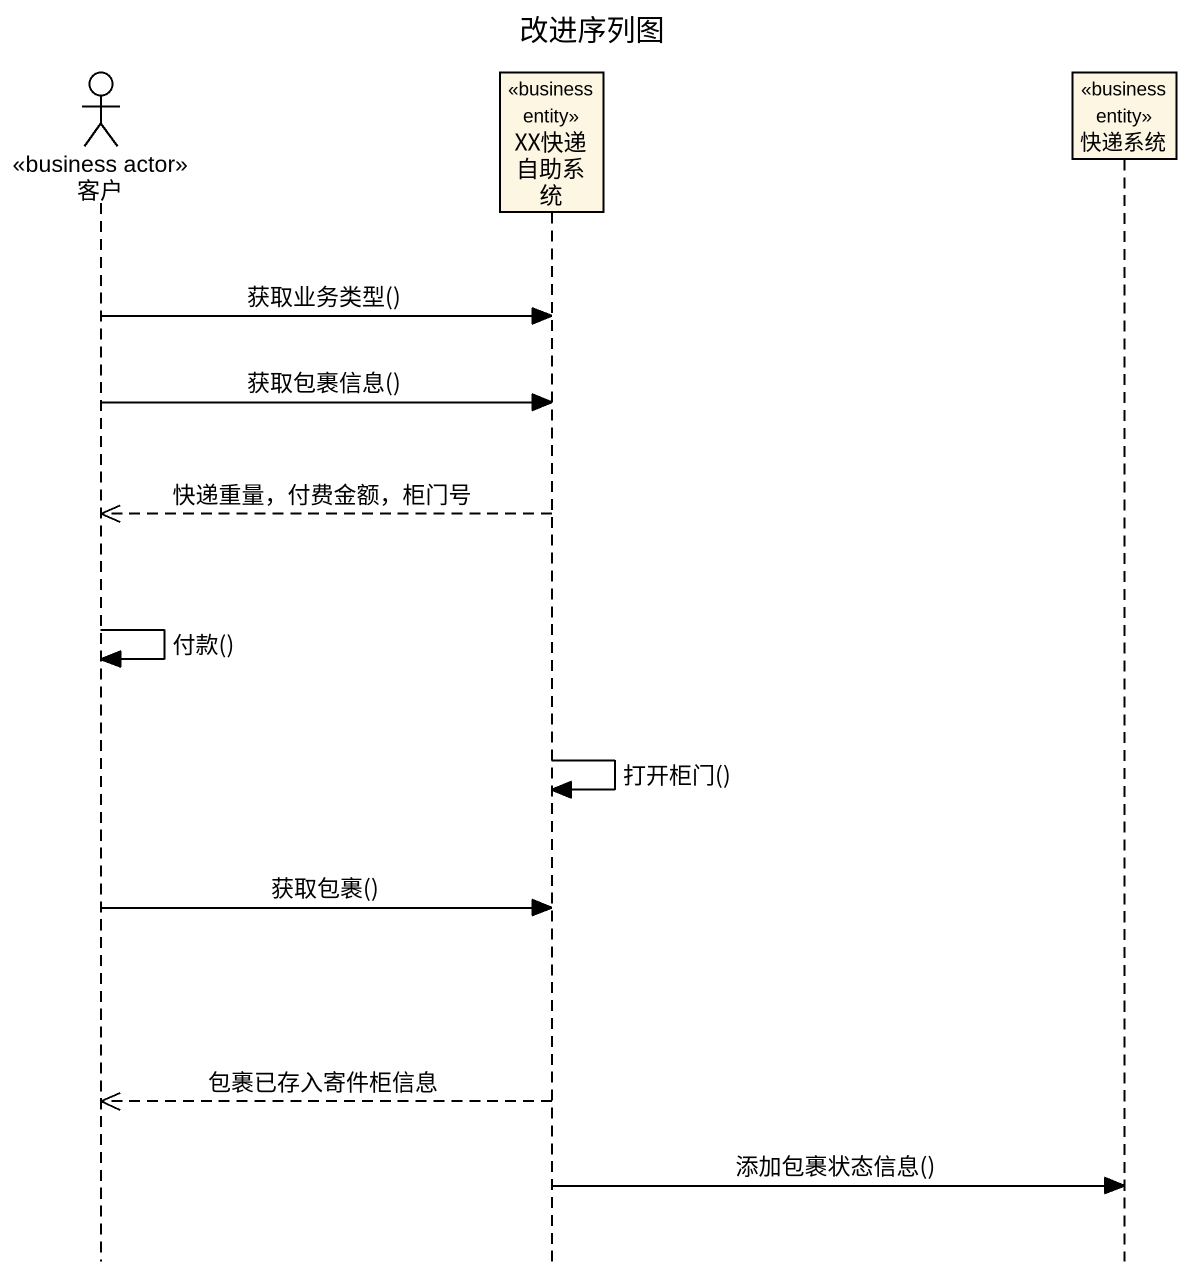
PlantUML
@startuml
title 改进序列图
hide footbox
actor 客户 <<business actor>>
participant XX快递自助系统 <<business entity>>
participant 快递系统 <<business entity>>

客户 -> XX快递自助系统 : 获取业务类型()
客户 -> XX快递自助系统 : 获取包裹信息()
XX快递自助系统 -->> 客户 : 快递重量，付费金额，柜门号
客户 -> 客户 : 付款()
XX快递自助系统 -> XX快递自助系统 : 打开柜门()
客户 -> XX快递自助系统 : 获取包裹()
XX快递自助系统 -->> 客户 : 包裹已存入寄件柜信息
XX快递自助系统 -> 快递系统 : 添加包裹状态信息()
@enduml
